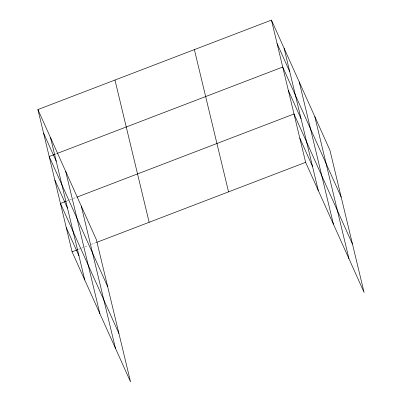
<?xml version="1.0" encoding="UTF-8"?>
<svg xmlns="http://www.w3.org/2000/svg" width="402" height="402" viewBox="0 0 402 402"><rect width="100%" height="100%" fill="white"/><g stroke="black" fill="none" stroke-linecap="round" stroke-linejoin="round"><path stroke-width="0.3" stroke-dasharray="2.01 1.51" d="M55.024 154.267L56.772 153.599M66.888 200.98L69.224 200.085M69.807 199.864L72.727 198.744M73.31 198.523L76.229 197.402M78.506 249.34L80.842 248.446M81.425 248.225L84.345 247.104M84.933 246.883L87.852 245.763M91.355 244.421L96.023 242.632"/><path stroke-width="0.6" d="M37.904 109.565L96.374 239.667L130.555 381.9L72.084 251.803L37.904 109.565L271.445 20.1L329.916 150.197L364.096 292.435L305.626 162.333L271.445 20.1M55.024 154.267L49.185 156.504L107.656 286.601M57.36 153.373L282.727 67.039L341.192 197.136M66.305 201.206L60.466 203.442L118.932 333.539M76.812 197.181L294.003 113.977L352.474 244.074M72.084 251.803L77.923 249.567M96.606 242.406L305.626 162.333M277.084 43.567L289.762 71.772M288.365 90.505L301.038 118.711M299.817 138.157L312.49 166.358M43.547 133.037L56.22 161.237M54.823 179.975L67.501 208.176M66.275 227.622L78.948 255.823M314.801 116.575L348.981 258.808M299.234 81.928L333.414 224.165M284.119 48.3L318.299 190.538M194.377 49.622L228.557 191.86M114.972 80.043L149.152 222.276M81.264 206.04L115.444 348.273M65.692 171.398L99.872 313.63M50.582 137.77L84.762 280.003"/></g></svg>
